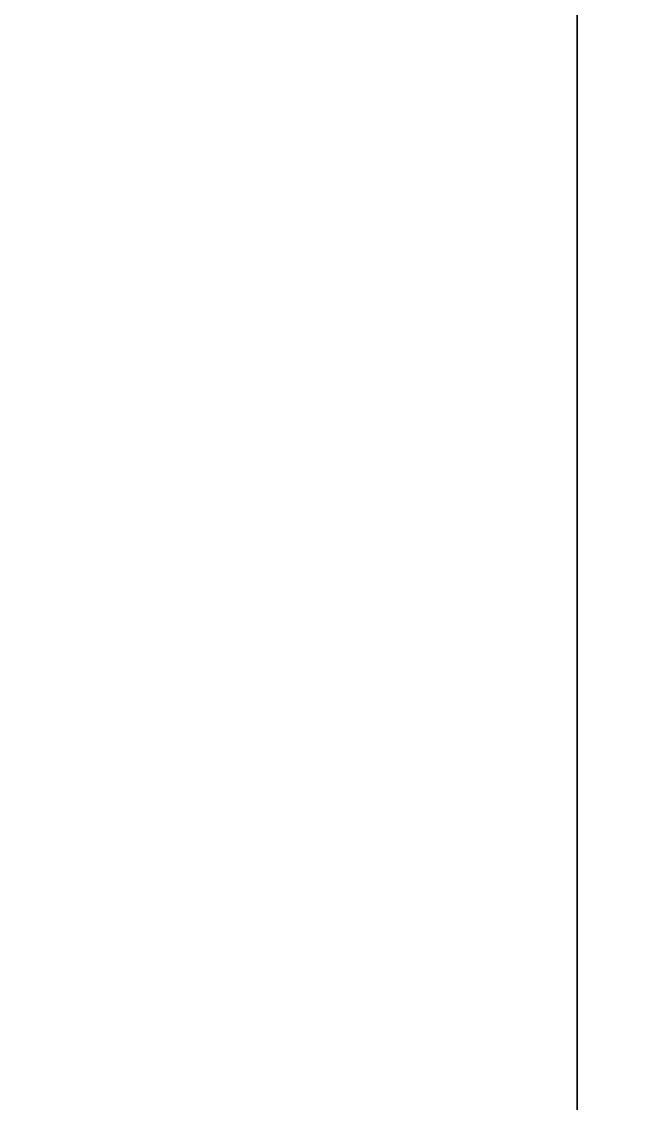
# Model space of a CAD drawing. Extents: x 0 to 5228, y -2725 to 0.
# Drawn here: x 1381.62 to 1387.01, y -1914.5 to -1905.01 of the extents above; entities that cross this region are included whole.
import ezdxf

# ---------------------------------------------------------------- set-up
doc = ezdxf.new("R2010")
doc.units = 0
for name, color, linetype in [('LAYER0', 7, 'CONTINUOUS'), ('LAYER1', 7, 'CONTINUOUS'), ('LAYER394', 7, 'CONTINUOUS'), ('LAYER646', 251, 'CONTINUOUS'), ('LAYER648', 251, 'CONTINUOUS'), ('LAYER649', 251, 'CONTINUOUS'), ('LAYER847', 7, 'CONTINUOUS')]:
    doc.layers.add(name, color=color, linetype=linetype)

msp = doc.modelspace()

# ---------------------------------------------------------------- linework, layer by layer
at = {"layer": 'LAYER0', "invisible_edges": 1}
for points in [[(5227.5, 0), (0, -2725.14), (0, 0), (5227.5, 0)], [(5227.5, -2725.14, 5), (0, 0, 5), (0, -2725.14, 5), (5227.5, -2725.14, 5)], [(0, 0, 5), (5227.5, -2725.14, 5), (5227.5, 0, 5), (0, 0, 5)], [(0, -2725.14), (5227.5, 0), (5227.5, -2725.14), (0, -2725.14)]]:
    msp.add_3dface(points, dxfattribs=at)
at = {"layer": 'LAYER394'}
for points, invisible_edges in [([(2022.5, -1833, 885), (977.5, -2315, 885), (977.5, -1833, 885), (2022.5, -1833, 885)], 1), ([(977.5, -2315, 885), (2022.5, -1833, 885), (2281.5, -2315, 885), (977.5, -2315, 885)], 3), ([(2281.5, -2315, 940), (977.5, -1833, 940), (977.5, -2315, 940), (2281.5, -2315, 940)], 1), ([(977.5, -1833, 940), (2281.5, -2315, 940), (2022.5, -1833, 940), (977.5, -1833, 940)], 3)]:
    msp.add_3dface(points, dxfattribs=dict(at, invisible_edges=invisible_edges))
at = {"layer": 'LAYER646', "invisible_edges": 1}
for points in [[(1386.5, -2165, 885), (1386.5, -1845, 155), (1386.5, -2165, 155), (1386.5, -2165, 885)], [(1386.5, -1845, 155), (1386.5, -2165, 885), (1386.5, -1845, 885), (1386.5, -1845, 155)], [(1404.5, -2165, 155), (1386.5, -1845, 155), (1404.5, -1845, 155), (1404.5, -2165, 155)], [(1386.5, -1845, 155), (1404.5, -2165, 155), (1386.5, -2165, 155), (1386.5, -1845, 155)], [(1386.5, -2165, 885), (1404.5, -1845, 885), (1386.5, -1845, 885), (1386.5, -2165, 885)], [(1404.5, -1845, 885), (1386.5, -2165, 885), (1404.5, -2165, 885), (1404.5, -1845, 885)]]:
    msp.add_3dface(points, dxfattribs=at)
at = {"layer": 'LAYER648', "invisible_edges": 1}
for points in [[(1023.5, -2165, 156), (1386.5, -1845, 156), (1386.5, -2165, 156), (1023.5, -2165, 156)], [(1386.5, -1845, 156), (1023.5, -2165, 156), (1023.5, -1845, 156), (1386.5, -1845, 156)], [(1023.5, -1845, 174), (1386.5, -2165, 174), (1386.5, -1845, 174), (1023.5, -1845, 174)], [(1386.5, -2165, 174), (1023.5, -1845, 174), (1023.5, -2165, 174), (1386.5, -2165, 174)], [(1386.5, -2165, 174), (1386.5, -1845, 156), (1386.5, -1845, 174), (1386.5, -2165, 174)], [(1386.5, -1845, 156), (1386.5, -2165, 174), (1386.5, -2165, 156), (1386.5, -1845, 156)]]:
    msp.add_3dface(points, dxfattribs=at)
at = {"layer": 'LAYER649', "invisible_edges": 1}
for points in [[(1023.5, -1926, 866.5), (1386.5, -1846, 866.5), (1386.5, -1926, 866.5), (1023.5, -1926, 866.5)], [(1386.5, -1846, 866.5), (1023.5, -1926, 866.5), (1023.5, -1846, 866.5), (1386.5, -1846, 866.5)], [(1023.5, -1846, 884.5), (1386.5, -1926, 884.5), (1386.5, -1846, 884.5), (1023.5, -1846, 884.5)], [(1386.5, -1926, 884.5), (1023.5, -1846, 884.5), (1023.5, -1926, 884.5), (1386.5, -1926, 884.5)], [(1386.5, -1926, 884.5), (1386.5, -1846, 866.5), (1386.5, -1846, 884.5), (1386.5, -1926, 884.5)], [(1386.5, -1846, 866.5), (1386.5, -1926, 884.5), (1386.5, -1926, 866.5), (1386.5, -1846, 866.5)]]:
    msp.add_3dface(points, dxfattribs=at)
at = {"layer": 'LAYER847'}
for points, invisible_edges in [([(2085.5, -1897, 5), (1005.5, -2165, 5), (1005.5, -1897, 5), (2085.5, -1897, 5)], 1), ([(1005.5, -2165, 5), (2085.5, -1897, 5), (3784.5, -2165, 5), (1005.5, -2165, 5)], 3), ([(3784.5, -2165, 155), (1005.5, -1897, 155), (1005.5, -2165, 155), (3784.5, -2165, 155)], 1), ([(1005.5, -1897, 155), (3784.5, -2165, 155), (2085.5, -1897, 155), (1005.5, -1897, 155)], 3)]:
    msp.add_3dface(points, dxfattribs=dict(at, invisible_edges=invisible_edges))

# ---------------------------------------------------------------- meshes
at = {"layer": 'LAYER1'}
mesh = msp.add_polymesh((6, 2), dxfattribs=at)
for k, corner in enumerate([(4927.5, -150, 2523), (977.5, -150, 2523), (4927.5, -330, 2523), (4927.5, -150, 2523), (5077.5, -330, 2523), (4927.5, -330, 2523), (5077.5, -2165, 2523), (5077.5, -330, 2523), (2281.5, -2165, 2523), (5077.5, -2165, 2523), (2281.5, -2315, 2523), (5227.5, -2315, 2523)]):
    mesh.set_mesh_vertex(divmod(k, 2), corner)

doc.saveas('drawing.dxf')
